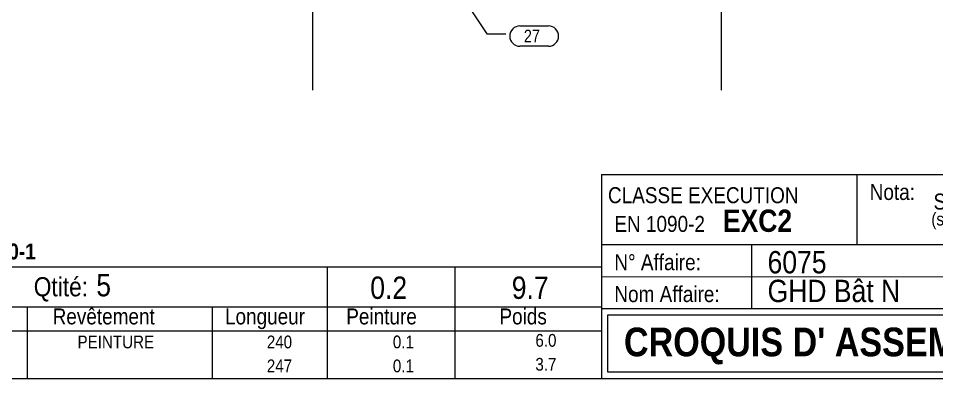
# Model space of a CAD drawing. Header units: millimetres. Extents: x 2 to 410, y 5 to 282.
# Drawn here: x 128.6 to 272.5, y 5 to 61.5 of the extents above; entities that cross this region are included whole.
import ezdxf

# ---------------------------------------------------------------- set-up
doc = ezdxf.new("R2010")
doc.units = ezdxf.units.MM
for name, color, linetype, lineweight in [('Autre type objet', 1, 'Continuous', 0), ('Boulon', 7, 'Continuous', 0), ('Feuille dessin', 5, 'Continuous', 0), ('Repère pièce', 3, 'Continuous', 0)]:
    doc.layers.add(name, color=color, linetype=linetype, lineweight=lineweight)
doc.styles.add('ARIAL', font='ARIAL.TTF')
doc.styles.add('ARIAL_BOLD', font='ARIALBD.TTF')
doc.styles.add('ARIAL_NARROW', font='ARIAL.TTF')
doc.styles.add('COMIC_SANS_MS', font='COMIC.TTF')

# ---------------------------------------------------------------- blocks, each defined once
blk = doc.blocks.new('*A5')
at = {"layer": 'Boulon'}
for points in [[(171.18, 63.73), (171.18, 71.73), (178.38, 71.73), (178.38, 63.73)], [(171.18, 63.73), (171.18, 71.73), (178.38, 71.73), (178.38, 63.73)], [(235.18, 63.73), (235.18, 71.73), (242.38, 71.73), (242.38, 63.73)], [(235.18, 63.73), (235.18, 71.73), (242.38, 71.73), (242.38, 63.73)]]:
    blk.add_hatch(color=256, dxfattribs=at).paths.add_polyline_path(points, flags=17)
at = {"layer": 'Boulon', "linetype": 'Continuous', "lineweight": 0}
for p, q in [((174.78, 50.23), (174.78, 82.23)), ((174.78, 50.23), (174.78, 82.23)), ((238.78, 50.23), (238.78, 82.23)), ((238.78, 50.23), (238.78, 82.23)), ((171.18, 63.73), (171.18, 71.73)), ((171.18, 63.73), (171.18, 71.73)), ((178.38, 63.73), (178.38, 71.73)), ((178.38, 63.73), (178.38, 71.73)), ((235.18, 63.73), (235.18, 71.73)), ((235.18, 63.73), (235.18, 71.73)), ((242.38, 63.73), (242.38, 71.73)), ((242.38, 63.73), (242.38, 71.73))]:
    blk.add_line(p, q, dxfattribs=at)
blk = doc.blocks.new('*A9')
at = {"layer": 'Feuille dessin', "linetype": 'Continuous', "lineweight": 0}
blk.add_line((5, 5), (405, 5), dxfattribs=at)
blk = doc.blocks.new('*A11')
at = {"layer": 'Autre type objet', "linetype": 'Continuous', "lineweight": 0}
for p, q in [((220, 37), (405, 37)), ((220, 37), (220, 26)), ((260, 37), (260, 26)), ((220, 26), (405, 26))]:
    blk.add_line(p, q, dxfattribs=at)
at = {"layer": 'Autre type objet', "width": 0.85}
for s, height, style, p in [('CLASSE EXECUTION', 2.5, 'ARIAL', (221, 32.5)), ('Nota:', 2.5, 'ARIAL', (262, 33)), ('Soudure a= 0.7 x épaisseur la plus faible', 2.5, 'ARIAL', (272, 31.5)), ('EN 1090-2', 2.5, 'ARIAL', (222, 28)), ('EXC2', 3.5, 'ARIAL_BOLD', (239, 28)), (' (sauf indication contraire)', 2, 'ARIAL', (271, 29))]:
    blk.add_text(s, height=height, dxfattribs=dict(at, style=style)).set_placement(p)
blk = doc.blocks.new('*A12')
at = {"layer": 'Autre type objet', "linetype": 'Continuous', "lineweight": 0}
for p, q in [((35, 22.526986), (220, 22.526986)), ((177.006307, 22.526553), (177, 12.5)), ((197.000069, 22.525594), (197, 12.5)), ((219.999994, 22.526914), (220, 12.5)), ((35, 16.25), (220, 16.25)), ((130, 16.25), (130, 12.5)), ((159, 16.25), (159, 12.5)), ((35, 12.5), (220, 12.5)), ((130, 12.5), (130, 8.75)), ((159, 12.5), (159, 8.75)), ((177, 12.5), (177, 8.75)), ((197, 12.5), (197, 8.75)), ((220, 12.5), (220, 8.75)), ((130, 8.75), (130, 5)), ((159, 8.75), (159, 5)), ((177, 8.75), (177, 5)), ((197, 8.75), (197, 5)), ((220, 8.75), (220, 5))]:
    blk.add_line(p, q, dxfattribs=at)
at = {"layer": 'Autre type objet', "width": 0.85}
for s, height, style, p in [('TOLERANCES ESSENTIELLES CONFORMES A LA NORME 1090-1', 2.5, 'ARIAL_BOLD', (38, 23.677143)), ('Qtité:', 3, 'ARIAL', (131.03794, 17.899058)), ('5', 3.5, 'ARIAL', (140.83694, 17.899058)), ('0.2', 3.5, 'ARIAL', (183.758911, 17.5)), ('9.7', 3.5, 'ARIAL', (205.926147, 17.5)), ('Revêtement', 2.5, 'ARIAL', (134, 13.5)), ('Longueur', 2.5, 'ARIAL', (161, 13.5)), ('Peinture', 2.5, 'ARIAL', (180, 13.5)), ('Poids', 2.5, 'ARIAL', (204, 13.5)), ('PEINTURE', 2, 'ARIAL', (137.896973, 9.75)), ('240', 2, 'ARIAL', (167.553711, 9.75)), ('0.1', 2, 'ARIAL', (187.295898, 9.75)), ('6.0', 2, 'ARIAL', (209.629883, 10)), ('247', 2, 'ARIAL', (167.553711, 6)), ('0.1', 2, 'ARIAL', (187.295898, 6)), ('3.7', 2, 'ARIAL', (209.629883, 6.25))]:
    blk.add_text(s, height=height, dxfattribs=dict(at, style=style)).set_placement(p)
blk = doc.blocks.new('*A13')
at = {"layer": 'Autre type objet', "linetype": 'Continuous', "lineweight": 0}
for p, q in [((220, 26), (405, 26)), ((220, 26), (220, 5)), ((243.5, 26), (243.5, 16)), ((220, 21), (364.091573, 20.947521)), ((220, 16), (309, 16)), ((221, 15), (308, 15)), ((221, 6), (221, 15)), ((308, 6), (221, 6)), ((220, 5), (405, 5))]:
    blk.add_line(p, q, dxfattribs=at)
at = {"layer": 'Autre type objet', "width": 0.85}
for s, height, style, p in [('N° Affaire:', 2.5, 'ARIAL_NARROW', (222, 22)), ('6075', 3.5, 'ARIAL', (246, 21.5)), ('GHD Bât N', 3.5, 'ARIAL', (246, 17)), ('Nom Affaire:', 2.5, 'ARIAL_NARROW', (222, 17)), ("CROQUIS D' ASSEMBLAGE", 4.5, 'ARIAL_BOLD', (223.5, 8.5))]:
    blk.add_text(s, height=height, dxfattribs=dict(at, style=style)).set_placement(p)
blk = doc.blocks.new('*A30')
at = {"layer": 'Repère pièce', "linetype": 'Continuous', "lineweight": 0}
for p, q in [((198.382447, 64.596611), (202.016056, 59.034432)), ((202.016056, 59.034432), (205.016056, 59.034432)), ((207.216056, 60.284432), (211.671916, 60.284432)), ((211.671916, 57.084432), (207.216056, 57.084432))]:
    blk.add_line(p, q, dxfattribs=at)
for centre, start, end in [((207.216056, 58.684432), 90, 270), ((211.671916, 58.684432), 270, 90)]:
    blk.add_arc(centre, 1.6, start, end, dxfattribs=at)
at = {"layer": 'Repère pièce', "style": 'COMIC_SANS_MS', "width": 0.85}
blk.add_text('27', height=2, dxfattribs=at).set_placement((207.816056, 57.684432))

msp = doc.modelspace()

# ---------------------------------------------------------------- block references
at = {"lineweight": 0}
for name in ['*A9', '*A5', '*A30', '*A11', '*A12', '*A13']:
    msp.add_blockref(name, (0, 0), dxfattribs=at)

doc.saveas('drawing.dxf')
